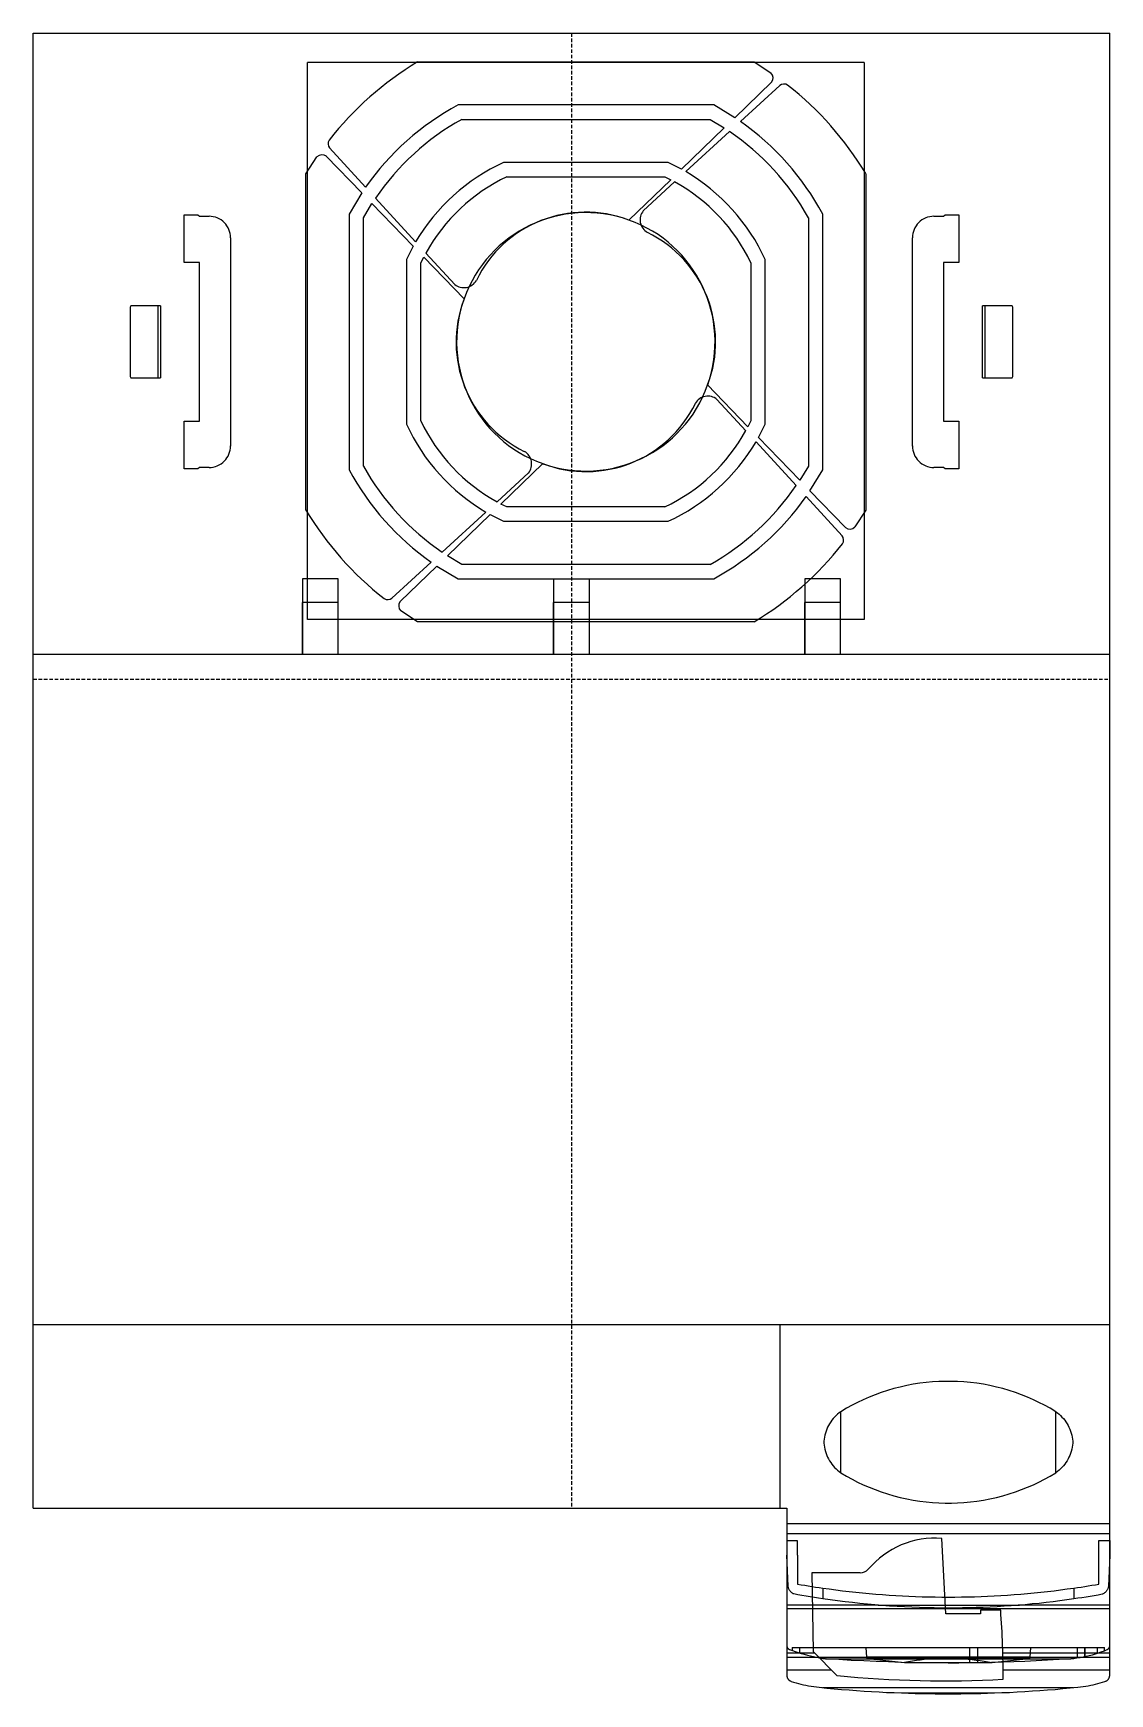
# Model space of a CAD drawing. Extents: x 0 to 150, y 0 to 231.
import ezdxf

# ---------------------------------------------------------------- set-up
doc = ezdxf.new("R2010")
doc.units = 0
doc.linetypes.add('DASHED', pattern=[0.75, 0.5, -0.25])
doc.layers.add('-15N-THT. THIẾT BỊ ĐÓNG MỞ', color=40, linetype='CONTINUOUS')

# ---------------------------------------------------------------- blocks, each defined once
blk = doc.blocks.new('06 - N - SC VSD CHIẾU TRÊN ATV320U55~75N4B')
at = {"layer": '-15N-THT. THIẾT BỊ ĐÓNG MỞ'}
for p, q in [((-75, 205.5), (75, 205.5)), ((-75, 0), (-75, 205.5)), ((75, -23.23), (75, 205.5)), ((40.8, 201.4), (-36.8, 201.4)), ((-36.8, 123.8), (-36.8, 201.4)), ((-36.8, 201.4), (-36.8, 201.4)), ((-21.6, 201.4), (-21.6, 201.4)), ((-21.44, 201.5), (25.44, 201.5)), ((-21.44, 201.5), (-21.44, 201.5)), ((25.44, 201.5), (25.44, 201.5)), ((25.44, 201.5), (27.78, 199.97)), ((25.59, 201.4), (25.59, 201.4)), ((40.8, 201.4), (40.8, 123.8)), ((40.8, 201.4), (40.8, 201.4)), ((27.78, 199.97), (27.78, 199.97)), ((27.86, 198.66), (22.76, 193.72)), ((23.54, 193.19), (29.01, 198.2)), ((27.86, 198.66), (27.86, 198.66)), ((29.01, 198.2), (29.01, 198.2)), ((30.11, 198.26), (30.11, 198.26)), ((-15.81, 195.5), (-15.81, 195.5)), ((19.81, 195.5), (-15.81, 195.5)), ((19.81, 195.5), (19.81, 195.5)), ((22.76, 193.72), (19.81, 195.5)), ((-15.3, 193.5), (-15.3, 193.5)), ((-15.3, 193.5), (19.3, 193.5)), ((21.29, 192.3), (15.34, 186.55)), ((19.3, 193.5), (19.3, 193.5)), ((19.3, 193.5), (21.29, 192.3)), ((21.29, 192.3), (21.29, 192.3)), ((22.76, 193.72), (22.76, 193.72)), ((23.54, 193.19), (23.54, 193.19)), ((-33.76, 190.61), (-33.76, 190.61)), ((15.92, 186.21), (22.03, 191.81)), ((22.03, 191.81), (22.03, 191.81)), ((-37, 185.93), (-35.47, 188.27)), ((-35.47, 188.27), (-35.47, 188.27)), ((-34.16, 188.36), (-34.16, 188.36)), ((-34.16, 188.36), (-29.23, 183.26)), ((-33.71, 189.51), (-33.71, 189.51)), ((-28.7, 184.04), (-33.71, 189.51)), ((-9.46, 187.5), (-9.46, 187.5)), ((13.46, 187.5), (-9.46, 187.5)), ((13.46, 187.5), (13.46, 187.5)), ((15.34, 186.55), (13.46, 187.5)), ((-37, 185.93), (-37, 185.93)), ((-37, 139.06), (-37, 185.93)), ((-36.8, 186.24), (-36.8, 186.24)), ((-9.01, 185.5), (-9.01, 185.5)), ((-9.01, 185.5), (13.01, 185.5)), ((13.83, 185.09), (8, 179.47)), ((13.01, 185.5), (13.01, 185.5)), ((13.01, 185.5), (13.83, 185.09)), ((13.83, 185.09), (13.83, 185.09)), ((15.34, 186.55), (15.34, 186.55)), ((15.92, 186.21), (15.92, 186.21)), ((40.8, 186.26), (40.8, 186.26)), ((41, 185.93), (41, 139.06)), ((41, 185.93), (41, 185.93)), ((-29.23, 183.26), (-31, 180.31)), ((-29.23, 183.26), (-29.23, 183.26)), ((-28.7, 184.04), (-28.7, 184.04)), ((10, 180.77), (14.37, 184.79)), ((14.37, 184.79), (14.37, 184.79)), ((-29, 179.8), (-27.8, 181.79)), ((-27.8, 181.79), (-27.8, 181.79)), ((-27.8, 181.79), (-22.05, 175.83)), ((-27.31, 182.52), (-27.31, 182.52)), ((-21.72, 176.42), (-27.31, 182.52)), ((10, 180.77), (10, 180.77)), ((-53.95, 180.21), (-53.95, 180.21)), ((-53.95, 173.55), (-53.95, 180.21)), ((-53.95, 180.21), (-52.05, 180.21)), ((-52.05, 180.21), (-52.05, 180.21)), ((-52.05, 180.21), (-51.85, 180)), ((-51.85, 180), (-51.85, 180)), ((-51.85, 180), (-50.5, 180)), ((-50.5, 180), (-50.5, 180)), ((-31, 180.31), (-31, 144.69)), ((-31, 180.31), (-31, 180.31)), ((-29, 179.8), (-29, 179.8)), ((-29, 145.2), (-29, 179.8)), ((-4.82, 179.16), (-4.82, 179.16)), ((8, 179.47), (8, 179.47)), ((8, 179.47), (8, 179.47)), ((8, 179.47), (8, 179.47)), ((9.69, 178.77), (9.69, 178.77)), ((33, 179.8), (33, 179.8)), ((33, 179.8), (33, 145.2)), ((35, 180.31), (35, 180.31)), ((35, 144.69), (35, 180.31)), ((50.5, 180), (50.5, 180)), ((50.5, 180), (51.85, 180)), ((51.85, 180), (52.05, 180.21)), ((51.85, 180), (51.85, 180)), ((52.05, 180.21), (53.95, 180.21)), ((52.05, 180.21), (52.05, 180.21)), ((53.95, 180.21), (53.95, 173.55)), ((53.95, 180.21), (53.95, 180.21)), ((-47.5, 177), (-47.5, 177)), ((-47.5, 177), (-47.5, 147.99)), ((-22.05, 175.83), (-23, 173.95)), ((-22.05, 175.83), (-22.05, 175.83)), ((-21.72, 176.42), (-21.72, 176.42)), ((10.57, 177.76), (10.57, 177.76)), ((47.5, 177), (47.5, 177)), ((47.5, 147.99), (47.5, 177)), ((-53.95, 173.55), (-53.95, 173.55)), ((-51.85, 173.55), (-53.95, 173.55)), ((-51.85, 173.55), (-51.85, 173.55)), ((-51.85, 151.45), (-51.85, 173.55)), ((-23, 173.95), (-23, 173.95)), ((-23, 173.95), (-23, 151.04)), ((-21, 173.51), (-20.59, 174.32)), ((-20.59, 174.32), (-14.97, 168.5)), ((-20.59, 174.32), (-20.59, 174.32)), ((-20.3, 174.87), (-20.3, 174.87)), ((-16.27, 170.5), (-20.3, 174.87)), ((27, 173.95), (27, 173.95)), ((27, 151.04), (27, 173.95)), ((51.85, 173.55), (51.85, 173.55)), ((53.95, 173.55), (51.85, 173.55)), ((51.85, 173.55), (51.85, 151.45)), ((53.95, 173.55), (53.95, 173.55)), ((-21, 173.51), (-21, 173.51)), ((-21, 151.49), (-21, 173.51)), ((25, 173.51), (25, 173.51)), ((25, 173.51), (25, 151.49)), ((-16.27, 170.5), (-16.27, 170.5)), ((-14.27, 170.19), (-14.27, 170.19)), ((-13.26, 171.07), (-13.26, 171.07)), ((18.66, 169.31), (18.66, 169.31)), ((-61.42, 167.5), (-61.5, 167.34)), ((-61.5, 167.34), (-61.5, 167.34)), ((-61.5, 167.34), (-61.5, 157.65)), ((-57.26, 167.5), (-61.42, 167.5)), ((-61.42, 167.5), (-61.42, 167.5)), ((-57.58, 157.5), (-57.58, 167.5)), ((-57.26, 167.5), (-57.26, 157.5)), ((-14.97, 168.5), (-14.97, 168.5)), ((-14.97, 168.5), (-14.97, 168.5)), ((-14.97, 168.5), (-14.97, 168.5)), ((61.42, 167.5), (57.27, 167.5)), ((57.27, 157.5), (57.27, 167.5)), ((57.59, 167.5), (57.59, 157.5)), ((61.42, 167.5), (61.42, 167.5)), ((61.5, 167.34), (61.42, 167.5)), ((61.5, 167.34), (61.5, 167.34)), ((61.5, 157.65), (61.5, 167.34)), ((-61.5, 157.65), (-61.5, 157.65)), ((-61.5, 157.65), (-61.42, 157.5)), ((-61.42, 157.5), (-57.26, 157.5)), ((-61.42, 157.5), (-61.42, 157.5)), ((57.27, 157.5), (61.42, 157.5)), ((61.42, 157.5), (61.5, 157.65)), ((61.42, 157.5), (61.42, 157.5)), ((61.5, 157.65), (61.5, 157.65)), ((-14.66, 155.68), (-14.66, 155.68)), ((18.97, 156.5), (18.97, 156.5)), ((18.97, 156.5), (18.97, 156.5)), ((18.97, 156.5), (18.97, 156.5)), ((24.59, 150.67), (18.97, 156.5)), ((17.26, 153.93), (17.26, 153.93)), ((18.27, 154.81), (18.27, 154.81)), ((20.27, 154.49), (20.27, 154.49)), ((20.27, 154.49), (24.3, 150.12)), ((-53.95, 151.45), (-53.95, 151.45)), ((-53.95, 144.79), (-53.95, 151.45)), ((-53.95, 151.45), (-51.85, 151.45)), ((-51.85, 151.45), (-51.85, 151.45)), ((-23, 151.04), (-23, 151.04)), ((-21, 151.49), (-21, 151.49)), ((25, 151.49), (24.59, 150.67)), ((24.59, 150.67), (24.59, 150.67)), ((25, 151.49), (25, 151.49)), ((26.05, 149.16), (27, 151.04)), ((27, 151.04), (27, 151.04)), ((51.85, 151.45), (51.85, 151.45)), ((51.85, 151.45), (53.95, 151.45)), ((53.95, 151.45), (53.95, 151.45)), ((53.95, 151.45), (53.95, 144.79)), ((24.3, 150.12), (24.3, 150.12)), ((25.72, 148.58), (25.72, 148.58)), ((25.72, 148.58), (31.31, 142.47)), ((26.05, 149.16), (26.05, 149.16)), ((31.8, 143.21), (26.05, 149.16)), ((-47.5, 147.99), (-47.5, 147.99)), ((-6.57, 147.24), (-6.57, 147.24)), ((-5.69, 146.22), (-5.69, 146.22)), ((8.82, 145.84), (8.82, 145.84)), ((47.5, 147.99), (47.5, 147.99)), ((-53.95, 144.79), (-53.95, 144.79)), ((-52.05, 144.79), (-53.95, 144.79)), ((-51.85, 145), (-52.05, 144.79)), ((-52.05, 144.79), (-52.05, 144.79)), ((-51.85, 145), (-51.85, 145)), ((-50.5, 145), (-51.85, 145)), ((-50.5, 145), (-50.5, 145)), ((-31, 144.69), (-31, 144.69)), ((-29, 145.2), (-29, 145.2)), ((-6, 144.23), (-10.37, 140.2)), ((-9.83, 139.9), (-4, 145.53)), ((-6, 144.23), (-6, 144.23)), ((-4, 145.53), (-4, 145.53)), ((-4, 145.53), (-4, 145.53)), ((-4, 145.53), (-4, 145.53)), ((33, 145.2), (31.8, 143.21)), ((33, 145.2), (33, 145.2)), ((33.23, 141.73), (35, 144.69)), ((35, 144.69), (35, 144.69)), ((50.5, 145), (50.5, 145)), ((51.85, 145), (50.5, 145)), ((51.85, 145), (51.85, 145)), ((52.05, 144.79), (51.85, 145)), ((52.05, 144.79), (52.05, 144.79)), ((53.95, 144.79), (52.05, 144.79)), ((53.95, 144.79), (53.95, 144.79)), ((31.31, 142.47), (31.31, 142.47)), ((31.8, 143.21), (31.8, 143.21)), ((33.23, 141.73), (33.23, 141.73)), ((38.16, 136.64), (33.23, 141.73)), ((-37, 139.06), (-37, 139.06)), ((-10.37, 140.2), (-10.37, 140.2)), ((-9.83, 139.9), (-9.83, 139.9)), ((-9.01, 139.5), (-9.83, 139.9)), ((-9.01, 139.5), (-9.01, 139.5)), ((13.01, 139.5), (-9.01, 139.5)), ((13.01, 139.5), (13.01, 139.5)), ((32.7, 140.96), (37.71, 135.48)), ((32.7, 140.96), (32.7, 140.96)), ((41, 139.06), (39.47, 136.72)), ((41, 139.06), (41, 139.06)), ((-36.8, 138.73), (-36.8, 138.73)), ((-11.92, 138.78), (-18.03, 133.19)), ((-17.29, 132.69), (-11.34, 138.45)), ((-11.92, 138.78), (-11.92, 138.78)), ((-11.34, 138.45), (-11.34, 138.45)), ((-11.34, 138.45), (-9.46, 137.5)), ((-9.46, 137.5), (-9.46, 137.5)), ((-9.46, 137.5), (13.46, 137.5)), ((13.46, 137.5), (13.46, 137.5)), ((38.16, 136.64), (38.16, 136.64)), ((39.47, 136.72), (39.47, 136.72)), ((40.8, 138.75), (40.8, 138.75)), ((37.71, 135.48), (37.71, 135.48)), ((37.76, 134.38), (37.76, 134.38)), ((-18.03, 133.19), (-18.03, 133.19)), ((-17.29, 132.69), (-17.29, 132.69)), ((-15.3, 131.5), (-17.29, 132.69)), ((-19.54, 131.8), (-25.01, 126.79)), ((-23.86, 126.34), (-18.76, 131.27)), ((-19.54, 131.8), (-19.54, 131.8)), ((-18.76, 131.27), (-15.81, 129.5)), ((-18.76, 131.27), (-18.76, 131.27)), ((-15.3, 131.5), (-15.3, 131.5)), ((19.3, 131.5), (-15.3, 131.5)), ((19.3, 131.5), (19.3, 131.5)), ((-32.5, 129.5), (-37.5, 129.5)), ((-37.5, 129.5), (-37.5, 119)), ((-32.5, 119), (-32.5, 129.5)), ((-15.81, 129.5), (19.81, 129.5)), ((-15.81, 129.5), (-15.81, 129.5)), ((-2.5, 129.5), (-2.5, 119)), ((2.5, 119), (2.5, 129.5)), ((19.81, 129.5), (19.81, 129.5)), ((37.5, 129.5), (32.5, 129.5)), ((32.5, 129.5), (32.5, 119)), ((37.5, 119), (37.5, 129.5)), ((-32.5, 126.2), (-37.5, 126.2)), ((-37.5, 119), (-37.5, 126.2)), ((-32.5, 119), (-32.5, 126.2)), ((-26.11, 126.73), (-26.11, 126.73)), ((-25.01, 126.79), (-25.01, 126.79)), ((-23.86, 126.34), (-23.86, 126.34)), ((-23.78, 125.02), (-23.78, 125.02)), ((-21.44, 123.5), (-23.78, 125.02)), ((2.5, 126.2), (-2.5, 126.2)), ((-2.5, 119), (-2.5, 126.2)), ((2.5, 119), (2.5, 126.2)), ((37.5, 126.2), (32.5, 126.2)), ((32.5, 119), (32.5, 126.2)), ((37.5, 119), (37.5, 126.2)), ((40.8, 123.8), (-36.8, 123.8)), ((-36.8, 123.8), (-36.8, 123.8)), ((-21.9, 123.8), (-21.9, 123.8)), ((-21.44, 123.5), (-21.44, 123.5)), ((25.44, 123.5), (-21.44, 123.5)), ((25.44, 123.5), (25.44, 123.5)), ((25.93, 123.8), (25.93, 123.8)), ((40.8, 123.8), (40.8, 123.8)), ((-75, 119), (75, 119)), ((-75, 25.59), (75, 25.59)), ((29.03, 25.59), (29.03, 0)), ((44.02, 16.4), (43.15, 16.12)), ((44.91, 16.66), (44.02, 16.4)), ((45.8, 16.89), (44.91, 16.66)), ((46.7, 17.09), (45.8, 16.89)), ((47.61, 17.27), (46.7, 17.09)), ((48.52, 17.41), (47.61, 17.27)), ((49.42, 17.52), (48.52, 17.41)), ((50.32, 17.6), (49.42, 17.52)), ((51.2, 17.66), (50.32, 17.6)), ((52.07, 17.68), (51.2, 17.66)), ((52.93, 17.68), (52.07, 17.68)), ((53.8, 17.66), (52.93, 17.68)), ((54.68, 17.6), (53.8, 17.66)), ((55.58, 17.52), (54.68, 17.6)), ((56.48, 17.41), (55.58, 17.52)), ((57.39, 17.27), (56.48, 17.41)), ((58.3, 17.09), (57.39, 17.27)), ((59.2, 16.89), (58.3, 17.09)), ((60.09, 16.66), (59.2, 16.89)), ((60.98, 16.4), (60.09, 16.66)), ((61.85, 16.12), (60.98, 16.4)), ((38.31, 13.92), (37.51, 13.45)), ((39.1, 14.36), (38.31, 13.92)), ((39.87, 14.75), (39.1, 14.36)), ((40.65, 15.12), (39.87, 14.75)), ((41.46, 15.47), (40.65, 15.12)), ((42.3, 15.81), (41.46, 15.47)), ((43.15, 16.12), (42.3, 15.81)), ((62.7, 15.81), (61.85, 16.12)), ((63.54, 15.47), (62.7, 15.81)), ((64.35, 15.12), (63.54, 15.47)), ((65.13, 14.75), (64.35, 15.12)), ((65.9, 14.36), (65.13, 14.75)), ((66.69, 13.92), (65.9, 14.36)), ((67.49, 13.45), (66.69, 13.92)), ((35.95, 11.77), (35.81, 11.52)), ((36.11, 12.02), (35.95, 11.77)), ((36.28, 12.26), (36.11, 12.02)), ((36.47, 12.49), (36.28, 12.26)), ((36.66, 12.71), (36.47, 12.49)), ((36.86, 12.91), (36.66, 12.71)), ((37.06, 13.1), (36.86, 12.91)), ((37.28, 13.28), (37.06, 13.1)), ((37.51, 13.45), (37.28, 13.28)), ((37.51, 4.94), (37.51, 13.45)), ((67.49, 13.45), (67.72, 13.28)), ((67.49, 4.94), (67.49, 13.45)), ((67.72, 13.28), (67.94, 13.1)), ((67.94, 13.1), (68.14, 12.91)), ((68.14, 12.91), (68.34, 12.71)), ((68.34, 12.71), (68.53, 12.49)), ((68.53, 12.49), (68.72, 12.26)), ((68.72, 12.26), (68.89, 12.02)), ((68.89, 12.02), (69.05, 11.77)), ((69.05, 11.77), (69.19, 11.52)), ((35.19, 9.61), (35.16, 9.33)), ((35.16, 9.33), (35.16, 9.06)), ((35.23, 9.9), (35.19, 9.61)), ((35.29, 10.19), (35.23, 9.9)), ((35.37, 10.47), (35.29, 10.19)), ((35.47, 10.75), (35.37, 10.47)), ((35.57, 11.02), (35.47, 10.75)), ((35.69, 11.28), (35.57, 11.02)), ((35.81, 11.52), (35.69, 11.28)), ((69.19, 11.52), (69.31, 11.28)), ((69.31, 11.28), (69.43, 11.02)), ((69.43, 11.02), (69.53, 10.75)), ((69.53, 10.75), (69.63, 10.47)), ((69.63, 10.47), (69.71, 10.19)), ((69.71, 10.19), (69.77, 9.9)), ((69.77, 9.9), (69.81, 9.61)), ((69.81, 9.61), (69.84, 9.33)), ((69.84, 9.33), (69.84, 9.06)), ((35.16, 9.06), (35.19, 8.78)), ((35.19, 8.78), (35.23, 8.49)), ((35.23, 8.49), (35.29, 8.21)), ((35.29, 8.21), (35.37, 7.92)), ((35.37, 7.92), (35.47, 7.64)), ((35.47, 7.64), (35.57, 7.37)), ((35.57, 7.37), (35.69, 7.12)), ((35.69, 7.12), (35.81, 6.87)), ((69.31, 7.12), (69.19, 6.87)), ((69.43, 7.37), (69.31, 7.12)), ((69.53, 7.64), (69.43, 7.37)), ((69.63, 7.92), (69.53, 7.64)), ((69.71, 8.21), (69.63, 7.92)), ((69.77, 8.49), (69.71, 8.21)), ((69.81, 8.78), (69.77, 8.49)), ((69.84, 9.06), (69.81, 8.78)), ((35.81, 6.87), (35.95, 6.62)), ((35.95, 6.62), (36.11, 6.38)), ((36.11, 6.38), (36.28, 6.14)), ((36.28, 6.14), (36.47, 5.91)), ((36.47, 5.91), (36.66, 5.69)), ((36.66, 5.69), (36.86, 5.48)), ((36.86, 5.48), (37.06, 5.3)), ((37.06, 5.3), (37.28, 5.12)), ((37.28, 5.12), (37.51, 4.94)), ((37.51, 4.94), (38.31, 4.47)), ((66.69, 4.47), (67.49, 4.94)), ((67.72, 5.12), (67.49, 4.94)), ((67.94, 5.3), (67.72, 5.12)), ((68.14, 5.48), (67.94, 5.3)), ((68.34, 5.69), (68.14, 5.48)), ((68.53, 5.91), (68.34, 5.69)), ((68.72, 6.14), (68.53, 5.91)), ((68.89, 6.38), (68.72, 6.14)), ((69.05, 6.62), (68.89, 6.38)), ((69.19, 6.87), (69.05, 6.62)), ((38.31, 4.47), (39.1, 4.03)), ((39.1, 4.03), (39.87, 3.64)), ((39.87, 3.64), (40.65, 3.27)), ((40.65, 3.27), (41.46, 2.92)), ((41.46, 2.92), (42.3, 2.59)), ((42.3, 2.59), (43.15, 2.28)), ((61.85, 2.28), (62.7, 2.59)), ((62.7, 2.59), (63.54, 2.92)), ((63.54, 2.92), (64.35, 3.27)), ((64.35, 3.27), (65.13, 3.64)), ((65.13, 3.64), (65.9, 4.03)), ((65.9, 4.03), (66.69, 4.47)), ((-75, 0), (30, 0)), ((30, 0), (30, -23.31)), ((43.15, 2.28), (44.02, 1.99)), ((44.02, 1.99), (44.91, 1.73)), ((44.91, 1.73), (45.8, 1.5)), ((45.8, 1.5), (46.7, 1.3)), ((46.7, 1.3), (47.61, 1.13)), ((47.61, 1.13), (48.52, 0.99)), ((48.52, 0.99), (49.42, 0.88)), ((49.42, 0.88), (50.32, 0.79)), ((50.32, 0.79), (51.2, 0.74)), ((51.2, 0.74), (52.07, 0.71)), ((52.07, 0.71), (52.93, 0.71)), ((52.93, 0.71), (53.8, 0.74)), ((53.8, 0.74), (54.68, 0.79)), ((54.68, 0.79), (55.58, 0.87)), ((55.58, 0.87), (56.48, 0.99)), ((56.48, 0.99), (57.39, 1.13)), ((57.39, 1.13), (58.3, 1.3)), ((58.3, 1.3), (59.2, 1.5)), ((59.2, 1.5), (60.09, 1.73)), ((60.09, 1.73), (60.98, 1.99)), ((60.98, 1.99), (61.85, 2.28)), ((-75, 0), (-75, 0)), ((30, 0), (30, 0)), ((30, -2.12), (75, -2.12)), ((30, -3.52), (75, -3.52)), ((30, -4.5), (30, -6.52)), ((30, -4.5), (31.45, -4.5)), ((30, -4.5), (30, -4.5)), ((31.45, -4.5), (31.45, -6.53)), ((51.6, -4.2), (51.6, -4.2)), ((52.15, -14.7), (51.6, -4.2)), ((73.49, -10.57), (73.49, -4.5)), ((73.49, -4.5), (75, -4.5)), ((75, -4.5), (75, -6.52)), ((75, -4.5), (75, -4.5)), ((30, -6.52), (30, -6.52)), ((30.19, -10.84), (30, -6.52)), ((30, -6.52), (30, -6.52)), ((30, -6.52), (30, -6.52)), ((31.45, -6.53), (31.5, -6.53)), ((31.5, -6.53), (31.5, -10.57)), ((31.5, -6.53), (31.5, -6.53)), ((75, -6.52), (74.81, -10.84)), ((75, -6.52), (75, -6.52)), ((75, -6.52), (75, -6.52)), ((75, -6.52), (75, -6.52)), ((33.47, -9), (33.47, -9)), ((33.47, -9), (33.66, -19.96)), ((40.23, -9), (33.47, -9)), ((40.23, -9), (40.23, -9)), ((41.35, -8.5), (41.35, -8.5)), ((30.2, -10.91), (30.19, -10.84)), ((30.19, -10.84), (30.19, -10.84)), ((30.21, -10.99), (30.2, -10.91)), ((30.23, -11.06), (30.21, -10.99)), ((30.25, -11.14), (30.23, -11.06)), ((30.27, -11.21), (30.25, -11.14)), ((30.3, -11.28), (30.27, -11.21)), ((30.33, -11.35), (30.3, -11.28)), ((30.37, -11.41), (30.33, -11.35)), ((30.41, -11.48), (30.37, -11.41)), ((30.46, -11.54), (30.41, -11.48)), ((30.5, -11.59), (30.46, -11.54)), ((31.5, -10.57), (31.5, -10.57)), ((31.5, -10.57), (32, -10.65)), ((32, -10.65), (32.49, -10.74)), ((32.49, -10.74), (32.99, -10.82)), ((32.99, -10.82), (33.49, -10.9)), ((33.49, -10.9), (33.99, -10.98)), ((33.99, -10.98), (34.5, -11.05)), ((34.5, -11.05), (35, -11.12)), ((35, -11.12), (35.92, -11.25)), ((35, -11.12), (35, -12.61)), ((35.92, -11.25), (36.85, -11.38)), ((36.85, -11.38), (37.77, -11.49)), ((37.77, -11.49), (38.7, -11.6)), ((66.3, -11.6), (67.23, -11.49)), ((67.23, -11.49), (68.15, -11.38)), ((68.15, -11.38), (69.08, -11.25)), ((69.08, -11.25), (70, -11.12)), ((70, -11.12), (70.5, -11.05)), ((70, -11.12), (70, -12.63)), ((70.5, -11.05), (71, -10.98)), ((71, -10.98), (71.5, -10.9)), ((71.5, -10.9), (72, -10.82)), ((72, -10.82), (72.5, -10.74)), ((72.5, -10.74), (73, -10.66)), ((73, -10.66), (73.49, -10.57)), ((74.56, -11.52), (74.51, -11.59)), ((74.61, -11.46), (74.56, -11.52)), ((74.65, -11.39), (74.61, -11.46)), ((74.69, -11.31), (74.65, -11.39)), ((74.72, -11.24), (74.69, -11.31)), ((74.75, -11.16), (74.72, -11.24)), ((74.77, -11.08), (74.75, -11.16)), ((74.79, -11), (74.77, -11.08)), ((74.8, -10.92), (74.79, -11)), ((74.81, -10.84), (74.8, -10.92)), ((74.81, -10.84), (74.81, -10.84)), ((42.74, -13.51), (30, -13.51)), ((30.55, -11.65), (30.5, -11.59)), ((30.6, -11.7), (30.55, -11.65)), ((30.65, -11.75), (30.6, -11.7)), ((30.71, -11.79), (30.65, -11.75)), ((30.77, -11.84), (30.71, -11.79)), ((30.84, -11.87), (30.77, -11.84)), ((30.9, -11.91), (30.84, -11.87)), ((30.97, -11.94), (30.9, -11.91)), ((31.54, -12.05), (30.97, -11.94)), ((30.97, -11.94), (30.97, -11.94)), ((32.11, -12.15), (31.54, -12.05)), ((32.69, -12.25), (32.11, -12.15)), ((33.26, -12.34), (32.69, -12.25)), ((33.84, -12.43), (33.26, -12.34)), ((34.42, -12.53), (33.84, -12.43)), ((35, -12.61), (34.42, -12.53)), ((36.03, -12.76), (35, -12.61)), ((37.07, -12.9), (36.03, -12.76)), ((38.11, -13.03), (37.07, -12.9)), ((39.14, -13.15), (38.11, -13.03)), ((38.7, -11.6), (39.62, -11.7)), ((40.18, -13.27), (39.14, -13.15)), ((39.62, -11.7), (40.55, -11.79)), ((41.22, -13.37), (40.18, -13.27)), ((40.55, -11.79), (41.48, -11.88)), ((42.26, -13.46), (41.22, -13.37)), ((41.48, -11.88), (42.4, -11.96)), ((43.3, -13.55), (42.26, -13.46)), ((42.4, -11.96), (43.33, -12.03)), ((42.71, -13.5), (62.42, -13.5)), ((44.33, -13.63), (43.3, -13.55)), ((43.33, -12.03), (44.25, -12.1)), ((44.25, -12.1), (45.18, -12.16)), ((45.37, -13.69), (44.33, -13.63)), ((45.18, -12.16), (46.1, -12.21)), ((46.4, -13.75), (45.37, -13.69)), ((46.1, -12.21), (47.02, -12.25)), ((47.44, -13.8), (46.4, -13.75)), ((47.02, -12.25), (47.94, -12.29)), ((48.47, -13.84), (47.44, -13.8)), ((47.94, -12.29), (48.86, -12.32)), ((49.5, -13.87), (48.47, -13.84)), ((48.86, -12.32), (49.77, -12.35)), ((50.52, -13.89), (49.5, -13.87)), ((49.77, -12.35), (50.68, -12.36)), ((50.68, -12.36), (51.59, -12.37)), ((51.59, -12.37), (52.5, -12.38)), ((52.5, -12.38), (53.41, -12.37)), ((53.41, -12.37), (54.32, -12.36)), ((54.32, -12.36), (55.23, -12.35)), ((55.44, -13.88), (54.48, -13.89)), ((55.23, -12.35), (56.14, -12.32)), ((56.4, -13.85), (55.44, -13.88)), ((56.14, -12.32), (57.06, -12.29)), ((57.37, -13.81), (56.4, -13.85)), ((57.06, -12.29), (57.98, -12.25)), ((58.34, -13.77), (57.37, -13.81)), ((57.98, -12.25), (58.9, -12.21)), ((59.3, -13.72), (58.34, -13.77)), ((58.9, -12.21), (59.82, -12.16)), ((60.28, -13.66), (59.3, -13.72)), ((59.82, -12.16), (60.75, -12.1)), ((61.25, -13.59), (60.28, -13.66)), ((60.75, -12.1), (61.67, -12.03)), ((62.22, -13.52), (61.25, -13.59)), ((61.67, -12.03), (62.6, -11.96)), ((63.19, -13.44), (62.22, -13.52)), ((75, -13.51), (62.39, -13.51)), ((62.6, -11.96), (63.52, -11.88)), ((64.17, -13.34), (63.19, -13.44)), ((63.52, -11.88), (64.45, -11.79)), ((65.14, -13.25), (64.17, -13.34)), ((64.45, -11.79), (65.38, -11.7)), ((66.12, -13.14), (65.14, -13.25)), ((65.38, -11.7), (66.3, -11.6)), ((67.09, -13.02), (66.12, -13.14)), ((68.06, -12.9), (67.09, -13.02)), ((69.03, -12.77), (68.06, -12.9)), ((70, -12.63), (69.03, -12.77)), ((70.56, -12.55), (70, -12.63)), ((71.12, -12.46), (70.56, -12.55)), ((71.69, -12.37), (71.12, -12.46)), ((72.25, -12.28), (71.69, -12.37)), ((72.81, -12.18), (72.25, -12.28)), ((73.37, -12.09), (72.81, -12.18)), ((73.92, -11.99), (73.37, -12.09)), ((74, -11.96), (73.92, -11.99)), ((73.92, -11.99), (73.92, -11.99)), ((74.07, -11.93), (74, -11.96)), ((74.15, -11.89), (74.07, -11.93)), ((74.21, -11.85), (74.15, -11.89)), ((74.28, -11.8), (74.21, -11.85)), ((74.34, -11.75), (74.28, -11.8)), ((74.4, -11.7), (74.34, -11.75)), ((74.46, -11.65), (74.4, -11.7)), ((74.51, -11.59), (74.46, -11.65)), ((30, -13.96), (75, -13.96)), ((51.54, -13.91), (50.52, -13.89)), ((52.56, -13.91), (51.54, -13.91)), ((52.15, -14.7), (52.15, -14.7)), ((56.99, -14.7), (52.15, -14.7)), ((53.52, -13.91), (52.56, -13.91)), ((54.48, -13.89), (53.52, -13.91)), ((57, -14.2), (56.99, -14.7)), ((56.99, -14.7), (56.99, -14.7)), ((57, -14.2), (57, -14.2)), ((59.8, -14.2), (57, -14.2)), ((59.8, -14.2), (59.8, -14.2)), ((30, -19.19), (30, -19.19)), ((30, -19.19), (30, -19.23)), ((30, -19.23), (30.01, -19.26)), ((30, -20.14), (33.83, -20.14)), ((30, -20.8), (30, -20.8)), ((75, -20.8), (30, -20.8)), ((30.01, -19.26), (30.02, -19.29)), ((30.02, -19.29), (30.03, -19.32)), ((30.03, -19.32), (30.04, -19.35)), ((30.04, -19.35), (30.05, -19.38)), ((30.05, -19.38), (30.07, -19.41)), ((30.07, -19.41), (30.08, -19.44)), ((30.08, -19.44), (30.1, -19.47)), ((30.1, -19.47), (30.12, -19.5)), ((30.12, -19.5), (30.14, -19.52)), ((30.14, -19.52), (30.16, -19.55)), ((30.16, -19.55), (30.18, -19.57)), ((30.18, -19.57), (30.21, -19.59)), ((30.21, -19.59), (30.24, -19.61)), ((30.24, -19.61), (30.26, -19.63)), ((30.26, -19.63), (30.29, -19.65)), ((30.29, -19.65), (30.32, -19.67)), ((30.32, -19.67), (30.36, -19.69)), ((30.36, -19.69), (30.77, -19.83)), ((30.36, -19.69), (30.36, -19.69)), ((30.75, -19.4), (30.75, -19.82)), ((30.75, -19.4), (74.25, -19.4)), ((30.75, -19.82), (30.75, -19.82)), ((30.77, -19.83), (31.18, -19.97)), ((31.18, -19.97), (31.6, -20.1)), ((31.6, -20.1), (32.02, -20.22)), ((31.75, -19.4), (31.75, -20.14)), ((32.02, -20.22), (32.44, -20.34)), ((32.44, -20.34), (32.86, -20.46)), ((32.86, -20.46), (33.29, -20.56)), ((33.29, -20.56), (33.71, -20.66)), ((33.66, -19.96), (33.66, -19.96)), ((33.66, -19.96), (37.02, -23.33)), ((33.71, -20.66), (34.14, -20.76)), ((34.14, -20.76), (34.57, -20.84)), ((34.36, -20.8), (34.36, -20.8)), ((41.02, -19.4), (41.09, -20.76)), ((63.91, -20.76), (41.09, -20.76)), ((55.46, -19.4), (55.46, -21.55)), ((55.46, -19.4), (55.46, -21.55)), ((55.46, -19.4), (55.46, -21.55)), ((56.56, -19.4), (56.56, -21.54)), ((56.56, -19.4), (56.56, -21.54)), ((60.1, -20.14), (75, -20.14)), ((63.91, -20.76), (63.98, -19.4)), ((70.43, -20.86), (70.86, -20.79)), ((70.44, -19.4), (70.44, -20.86)), ((70.45, -19.4), (70.45, -20.86)), ((70.8, -20.8), (70.8, -20.8)), ((70.86, -20.79), (71.29, -20.71)), ((71.29, -20.71), (71.72, -20.62)), ((71.54, -20.66), (71.54, -19.4)), ((71.54, -19.4), (71.54, -20.66)), ((71.54, -19.4), (71.54, -19.4)), ((71.54, -20.66), (71.54, -20.66)), ((71.72, -20.62), (72.14, -20.51)), ((72.14, -20.51), (72.57, -20.4)), ((72.57, -20.4), (72.99, -20.28)), ((72.99, -20.28), (73.41, -20.14)), ((73.25, -19.4), (73.25, -20.2)), ((73.25, -19.4), (73.25, -20.2)), ((73.41, -20.14), (73.82, -20)), ((73.82, -20), (74.24, -19.85)), ((74.24, -19.85), (74.64, -19.68)), ((74.25, -19.84), (74.25, -19.4)), ((74.25, -19.4), (74.25, -19.4)), ((74.25, -19.84), (74.25, -19.84)), ((74.64, -19.68), (74.68, -19.67)), ((74.64, -19.68), (74.64, -19.68)), ((74.68, -19.67), (74.71, -19.65)), ((74.71, -19.65), (74.73, -19.63)), ((74.73, -19.63), (74.76, -19.61)), ((74.76, -19.61), (74.79, -19.59)), ((74.79, -19.59), (74.81, -19.57)), ((74.81, -19.57), (74.83, -19.55)), ((74.83, -19.55), (74.86, -19.53)), ((74.86, -19.53), (74.88, -19.5)), ((74.88, -19.5), (74.9, -19.47)), ((74.9, -19.47), (74.91, -19.45)), ((74.91, -19.45), (74.93, -19.42)), ((74.93, -19.42), (74.95, -19.39)), ((74.95, -19.39), (74.96, -19.36)), ((74.96, -19.36), (74.97, -19.33)), ((74.97, -19.33), (74.98, -19.3)), ((74.98, -19.3), (74.99, -19.27)), ((74.99, -19.27), (75, -19.23)), ((75, -19.2), (75, -19.2)), ((75, -19.23), (75, -19.2)), ((75, -20.8), (75, -20.8)), ((30, -22.5), (36.2, -22.5)), ((34.57, -20.84), (35, -20.93)), ((35, -20.93), (35, -20.93)), ((35, -20.93), (35.07, -20.93)), ((35.07, -20.93), (35.14, -20.94)), ((35.14, -20.94), (35.21, -20.94)), ((35.21, -20.94), (35.28, -20.95)), ((35.28, -20.95), (35.34, -20.95)), ((35.34, -20.95), (35.41, -20.96)), ((35.41, -20.96), (35.48, -20.96)), ((37.23, -21.08), (35.48, -20.96)), ((35.48, -20.96), (69.52, -20.96)), ((38.98, -21.19), (37.23, -21.08)), ((40.72, -21.28), (38.98, -21.19)), ((42.45, -21.36), (40.72, -21.28)), ((63.74, -20.95), (41.26, -20.95)), ((41.26, -20.95), (46.4, -21.5)), ((44.18, -21.42), (42.45, -21.36)), ((45.88, -21.48), (44.18, -21.42)), ((47.57, -21.52), (45.88, -21.48)), ((46.95, -21.4), (46.4, -21.5)), ((46.4, -21.5), (58.6, -21.5)), ((47.5, -21.31), (46.95, -21.4)), ((48.05, -21.23), (47.5, -21.31)), ((49.24, -21.55), (47.57, -21.52)), ((48.6, -21.15), (48.05, -21.23)), ((49.16, -21.09), (48.6, -21.15)), ((49.71, -21.04), (49.16, -21.09)), ((50.88, -21.56), (49.24, -21.55)), ((50.27, -20.99), (49.71, -21.04)), ((50.83, -20.96), (50.27, -20.99)), ((51.39, -20.93), (50.83, -20.96)), ((52.5, -21.57), (50.88, -21.56)), ((51.94, -20.92), (51.39, -20.93)), ((52.5, -20.91), (51.94, -20.92)), ((52.5, -20.91), (53.06, -20.92)), ((53.97, -21.57), (52.5, -21.57)), ((53.06, -20.92), (53.61, -20.93)), ((53.61, -20.93), (54.17, -20.96)), ((55.46, -21.55), (53.97, -21.57)), ((54.17, -20.96), (54.73, -20.99)), ((54.73, -20.99), (55.29, -21.04)), ((55.29, -21.04), (55.84, -21.09)), ((56.97, -21.53), (55.46, -21.55)), ((55.84, -21.09), (56.4, -21.15)), ((56.4, -21.15), (56.95, -21.23)), ((56.95, -21.23), (57.5, -21.31)), ((58.5, -21.49), (56.97, -21.53)), ((57.5, -21.31), (58.05, -21.4)), ((58.05, -21.4), (58.6, -21.5)), ((60.05, -21.45), (58.5, -21.49)), ((58.6, -21.5), (63.74, -20.95)), ((61.61, -21.4), (60.05, -21.45)), ((60.14, -22.5), (75, -22.5)), ((63.17, -21.33), (61.61, -21.4)), ((64.75, -21.25), (63.17, -21.33)), ((66.34, -21.17), (64.75, -21.25)), ((67.93, -21.07), (66.34, -21.17)), ((69.52, -20.96), (67.93, -21.07)), ((69.52, -20.96), (69.59, -20.96)), ((69.59, -20.96), (69.66, -20.95)), ((69.66, -20.95), (69.72, -20.95)), ((69.72, -20.95), (69.79, -20.94)), ((69.79, -20.94), (69.86, -20.94)), ((69.86, -20.94), (69.93, -20.93)), ((69.93, -20.93), (70, -20.93)), ((70, -20.93), (70.43, -20.86)), ((70, -20.93), (70, -20.93)), ((30, -23.31), (30, -23.31)), ((30, -23.31), (30, -23.36)), ((30, -23.36), (30.01, -23.4)), ((30.01, -23.4), (30.02, -23.45)), ((30.02, -23.45), (30.03, -23.5)), ((30.03, -23.5), (30.04, -23.54)), ((30.04, -23.54), (30.06, -23.59)), ((30.06, -23.59), (30.07, -23.64)), ((30.07, -23.64), (30.1, -23.68)), ((30.1, -23.68), (30.12, -23.73)), ((30.12, -23.73), (30.15, -23.77)), ((30.15, -23.77), (30.18, -23.82)), ((30.18, -23.82), (30.22, -23.86)), ((30.22, -23.86), (30.26, -23.9)), ((30.26, -23.9), (30.3, -23.94)), ((30.3, -23.94), (30.35, -23.98)), ((30.35, -23.98), (30.4, -24.02)), ((30.4, -24.02), (30.46, -24.05)), ((30.46, -24.05), (30.54, -24.09)), ((30.54, -24.09), (30.62, -24.12)), ((30.62, -24.12), (30.62, -24.12)), ((30.62, -24.12), (30.94, -24.22)), ((30.94, -24.22), (31.28, -24.32)), ((31.28, -24.32), (31.62, -24.41)), ((31.62, -24.41), (31.96, -24.5)), ((31.96, -24.5), (32.31, -24.59)), ((32.31, -24.59), (32.67, -24.66)), ((32.67, -24.66), (33.03, -24.73)), ((33.03, -24.73), (33.39, -24.8)), ((33.39, -24.8), (33.76, -24.85)), ((33.76, -24.85), (34.14, -24.9)), ((34.14, -24.9), (34.51, -24.95)), ((34.51, -24.95), (35.56, -25.05)), ((34.51, -24.95), (34.51, -24.95)), ((34.96, -24.99), (69.95, -24.99)), ((35.56, -25.05), (36.6, -25.15)), ((36.6, -25.15), (37.64, -25.24)), ((37.02, -23.33), (37.02, -23.33)), ((37.64, -25.24), (38.69, -25.32)), ((38.69, -25.32), (39.73, -25.4)), ((39.73, -25.4), (40.77, -25.47)), ((60.14, -23.84), (60.14, -23.84)), ((64.21, -25.46), (65.27, -25.39)), ((65.27, -25.39), (66.33, -25.31)), ((66.33, -25.31), (67.39, -25.23)), ((67.39, -25.23), (68.45, -25.13)), ((68.45, -25.13), (69.5, -25.04)), ((69.5, -25.04), (70.56, -24.93)), ((70.56, -24.93), (70.93, -24.89)), ((70.56, -24.93), (70.56, -24.93)), ((70.93, -24.89), (71.29, -24.84)), ((71.29, -24.84), (71.64, -24.79)), ((71.64, -24.79), (71.99, -24.73)), ((71.99, -24.73), (72.34, -24.66)), ((72.34, -24.66), (72.68, -24.59)), ((72.68, -24.59), (73.02, -24.51)), ((73.02, -24.51), (73.35, -24.42)), ((73.35, -24.42), (73.68, -24.34)), ((73.68, -24.34), (74, -24.24)), ((74, -24.24), (74.32, -24.14)), ((74.32, -24.14), (74.4, -24.11)), ((74.32, -24.14), (74.32, -24.14)), ((74.4, -24.11), (74.48, -24.07)), ((74.48, -24.07), (74.55, -24.03)), ((74.55, -24.03), (74.62, -23.98)), ((74.62, -23.98), (74.67, -23.94)), ((74.67, -23.94), (74.72, -23.89)), ((74.72, -23.89), (74.76, -23.85)), ((74.76, -23.85), (74.8, -23.8)), ((74.8, -23.8), (74.83, -23.75)), ((74.83, -23.75), (74.87, -23.7)), ((74.87, -23.7), (74.89, -23.65)), ((74.89, -23.65), (74.92, -23.59)), ((74.92, -23.59), (74.94, -23.54)), ((74.94, -23.54), (74.96, -23.49)), ((74.96, -23.49), (74.97, -23.44)), ((74.97, -23.44), (74.98, -23.38)), ((74.98, -23.38), (74.99, -23.33)), ((74.99, -23.33), (75, -23.28)), ((75, -23.23), (75, -23.23)), ((75, -23.28), (75, -23.23)), ((40.77, -25.47), (41.82, -25.53)), ((41.82, -25.53), (42.86, -25.59)), ((42.86, -25.59), (43.91, -25.65)), ((43.91, -25.65), (44.95, -25.69)), ((44.95, -25.69), (45.99, -25.74)), ((45.99, -25.74), (46.94, -25.77)), ((45.99, -25.74), (58.92, -25.74)), ((46.94, -25.77), (47.88, -25.79)), ((47.88, -25.79), (48.81, -25.82)), ((48.81, -25.82), (49.74, -25.83)), ((49.74, -25.83), (50.65, -25.84)), ((50.65, -25.84), (51.56, -25.85)), ((51.56, -25.85), (52.46, -25.85)), ((52.46, -25.85), (53.36, -25.85)), ((53.36, -25.85), (54.26, -25.84)), ((54.26, -25.84), (55.18, -25.83)), ((55.18, -25.83), (56.1, -25.82)), ((56.1, -25.82), (57.03, -25.79)), ((57.03, -25.79), (57.97, -25.77)), ((57.97, -25.77), (58.92, -25.74)), ((58.92, -25.74), (59.98, -25.69)), ((59.98, -25.69), (61.04, -25.65)), ((61.04, -25.65), (62.09, -25.59)), ((62.09, -25.59), (63.15, -25.53)), ((63.15, -25.53), (64.21, -25.46))]:
    blk.add_line(p, q, dxfattribs=at)
at = {"layer": '-15N-THT. THIẾT BỊ ĐÓNG MỞ', "color": 6, "linetype": 'DASHED'}
for p, q in [((0, 205.5), (0, 0)), ((-75, 115.5), (75, 115.5))]:
    blk.add_line(p, q, dxfattribs=at)
at = {"layer": '-15N-THT. THIẾT BỊ ĐÓNG MỞ'}
for centre, radius, start, end in [((1.85, 162.7), 45.25, 120.9741, 141.9148), ((27.1, 199.27), 0.98, 321.3916, 45.8762), ((29.6, 197.49), 0.928, 56.5426, 129.4128), ((2.2, 162.65), 45.25, 30.9741, 51.9147), ((2, 162.5), 37.5, 118.3576, 144.9445), ((2, 162.5), 35.5, 119.163, 145.6578), ((2, 162.5), 37.5, 28.3576, 54.9445), ((-32.99, 190.1), 0.928, 146.5426, 219.4128), ((2, 162.5), 35.5, 29.163, 55.6579), ((-34.77, 187.59), 0.98, 51.3916, 135.8762), ((2, 162.5), 27.5, 114.62, 149.589), ((2, 162.5), 25.5, 115.583, 150.9758), ((2, 162.5), 27.5, 24.62, 59.5889), ((2, 162.5), 25.5, 25.583, 60.9758), ((2, 162.5), 18, 70.5289, 160.5288), ((1.97, 163.62), 16.95, 69.1739, 153.9547), ((11.56, 179.5), 2.01, 140.9601, 240.3299), ((-50.49, 177), 2.99, 359.9677, 90.0323), ((2, 162.5), 18, 340.5289, 70.5287), ((50.49, 177), 2.99, 89.9676, 180.0324), ((3.13, 162.52), 16.95, 339.1739, 63.9547), ((-15, 172.06), 2.01, 230.9601, 330.3298), ((0.87, 162.47), 16.95, 159.1739, 243.9547), ((2, 162.5), 18, 160.5289, 250.5288), ((2, 162.5), 18, 250.5289, 340.5288), ((2.03, 161.37), 16.95, 249.1739, 333.9547), ((19, 152.93), 2.01, 50.9601, 150.3299), ((2, 162.5), 27.5, 204.62, 239.589), ((2, 162.5), 25.5, 205.583, 240.9758), ((2, 162.5), 25.5, 295.583, 330.9757), ((2, 162.5), 27.5, 294.62, 329.5889), ((-50.49, 147.99), 2.99, 269.9676, 0.0324), ((-7.56, 145.49), 2.01, 320.9601, 60.3299), ((50.49, 147.99), 2.99, 179.9677, 270.0323), ((2, 162.5), 37.5, 208.3577, 234.9445), ((2, 162.5), 35.5, 209.163, 235.6578), ((2, 162.5), 35.5, 299.163, 325.6579), ((1.8, 162.35), 45.25, 210.9741, 231.9148), ((2, 162.5), 37.5, 298.3576, 324.9446), ((38.77, 137.4), 0.98, 231.3916, 315.8762), ((2.15, 162.29), 45.25, 300.9741, 321.9148), ((36.99, 134.89), 0.928, 326.5426, 39.4128), ((-25.6, 127.51), 0.928, 236.5425, 309.4128), ((-23.1, 125.73), 0.98, 141.3916, 225.8762), ((50.67, -16.37), 12.2, 85.6506, 139.8515), ((40.11, -7.24), 1.77, 273.7768, 314.3759), ((-67.66, -23.52), 127.8, 359.8595, 4.183), ((41.29, -20.75), 0.2, 182.9971, 261.9292), ((63.71, -20.75), 0.2, 278.0708, 357.003), ((52.05, 132.96), 157, 264.5068, 272.9528)]:
    blk.add_arc(centre, radius, start, end, dxfattribs=at)

msp = doc.modelspace()

# ---------------------------------------------------------------- block references
msp.add_blockref('06 - N - SC VSD CHIẾU TRÊN ATV320U55~75N4B', (75, 25.85))

doc.saveas('drawing.dxf')
